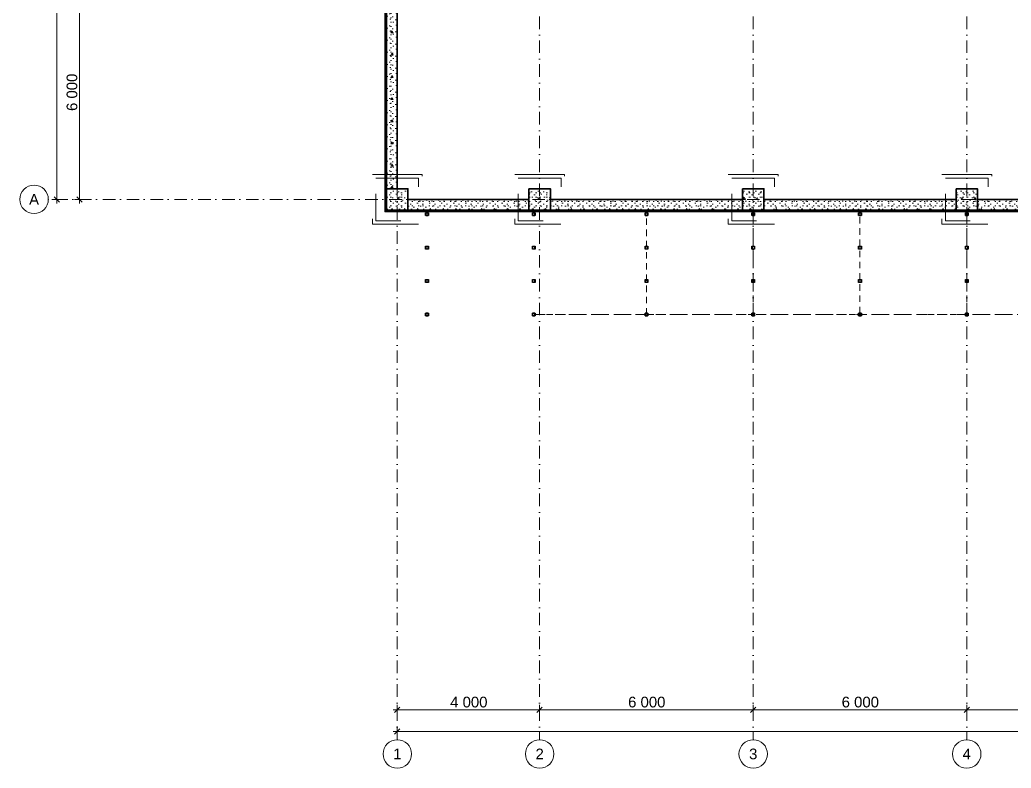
# Model space of a CAD drawing. Header units: millimetres. Extents: x -10605 to 101260, y -15987 to 46355.
# Drawn here: x -10605 to 17248, y -15987 to 5047 of the extents above; entities that cross this region are included whole.
import ezdxf
from ezdxf.enums import TextEntityAlignment as Align

# ---------------------------------------------------------------- set-up
doc = ezdxf.new("R2010")
doc.units = ezdxf.units.MM
doc.header["$MEASUREMENT"] = 0
for name, pattern in [('Dashed', [2903.22, 1451.61, -1451.61]), ('Dot & Dashed', [670.277762, 352.777767, -176.388884, 0, -141.111112]), ('thk_line_type', [315, 180, -135]), ('Штриховая (2)', [564.444447, 282.222223, -282.222223])]:
    doc.linetypes.add(name, pattern=pattern)
for name, color, linetype in [('Металлический каркас здания', 7, 'Continuous'), ('Оси', 7, 'Continuous'), ('Стены', 7, 'Continuous')]:
    doc.layers.add(name, color=color, linetype=linetype)
for name, color, linetype, lineweight in [('Металлический каркас здания_Ном._пера__91', 255, 'Continuous', 0), ('Металлический каркас здания_Ном._пера__98', 7, 'Continuous', 25), ('Оси_Ном._пера__200', 7, 'Continuous', 0), ('Оси_Ном._пера__97', 7, 'Continuous', 35), ('Оси_Ном._пера__99', 7, 'Continuous', 15), ('Стены _Ном._пера__200', 7, 'Continuous', 0), ('Стены _Ном._пера__97', 7, 'Continuous', 35), ('Стены _Ном._пера__99', 7, 'Continuous', 15)]:
    doc.layers.add(name, color=color, linetype=linetype, lineweight=lineweight)
doc.layers.add('Стены _Ном._пера__2', color=7, linetype='Continuous', lineweight=0, true_color=0xc2747474)
doc.styles.add('РЎР“Р•РќР•Р\xa0РР\xa0_РЎРўРР›Р¬_1', font='arial.ttf')
doc.dimstyles.new('СГЕНЕРИР_СТИЛЬ__1', dxfattribs={"dimtxt": 300, "dimasz": 142.5, "dimexe": 0.18, "dimexo": 0.0625, "dimgap": 0.09, "dimtad": 1, "dimtih": 1, "dimtoh": 1, "dimdec": 4, "dimzin": 0, "dimdsep": 46, "dimtxsty": 'РЎР“Р•РќР•Р\xa0РР\xa0_РЎРўРР›Р¬_1', "dimblk": 'ARROWHEAD_6', "dimblk1": 'ARROWHEAD_6', "dimblk2": 'ARROWHEAD_6', "dimcen": 0.09, "dimse1": 1, "dimse2": 1, "dimadec": 0, "dimazin": 0, "dimtfac": 1, "dimtdec": 4, "dimtmove": 0, "dimatfit": 3, "dimfxl": 1, "dimtolj": 1, "dimtzin": 0, "dimarcsym": 0})
doc.dimstyles.new('СГЕНЕРИР_СТИЛЬ__2', dxfattribs={"dimtxt": 300, "dimasz": 142.5, "dimexe": 0.18, "dimexo": 0.0625, "dimgap": 0.09, "dimtad": 1, "dimdec": 4, "dimzin": 0, "dimdsep": 46, "dimtxsty": 'РЎР“Р•РќР•Р\xa0РР\xa0_РЎРўРР›Р¬_1', "dimblk": 'ARROWHEAD_6', "dimblk1": 'ARROWHEAD_6', "dimblk2": 'ARROWHEAD_6', "dimcen": 0.09, "dimse1": 1, "dimse2": 1, "dimadec": 0, "dimazin": 0, "dimtfac": 1, "dimtdec": 4, "dimtmove": 0, "dimatfit": 3, "dimfxl": 1, "dimtolj": 1, "dimtzin": 0, "dimarcsym": 0})
pattern_1 = [(0, (0, 0), (0, 623.538), [60, -300]), (0, (180, 311.8), (0, 623.538), [60, -300]), (60, (0, 0), (-540, 311.769), [60, -300]), (60, (360, 0), (-540, 311.769), [60, -300]), (120, (60, 0), (540, 311.769), [60, -300]), (120, (420, 0), (540, 311.769), [60, -300]), (0, (0, 60), (0, 120), [0, -120, 0, -180]), (45, (60, 60), (-84.8528, 84.8528), [0, -90, 0, -150])]

# ---------------------------------------------------------------- blocks, each defined once
blk = doc.blocks.new('Колонна SHS ГК 27')
at = {"layer": 'Металлический каркас здания_Ном._пера__98', "linetype": 'Continuous', "lineweight": 0, "true_color": 0xffffff}
h = blk.add_hatch(dxfattribs=at)
h.set_pattern_fill('Barabбs_tйglakц_бllу', style=0, pattern_type=2)
h.set_pattern_definition([(90, (0, 0), (-60, 0), [])])
h.paths.add_polyline_path([(-40, -40), (40, -40), (40, 40), (-40, 40)])
h.paths.add_polyline_path([(-33.7, -33.7), (-33.7, 33.7), (33.7, 33.7), (33.7, -33.7)], flags=0)
at = {"layer": 'Металлический каркас здания_Ном._пера__98', "color": 7, "linetype": 'Continuous', "lineweight": 25}
for p, q in [((40, 40), (-40, 40)), ((-40, 40), (-40, -40)), ((-33.7, -33.7), (-33.7, 33.7)), ((-33.7, 33.7), (33.7, 33.7)), ((33.7, 33.7), (33.7, -33.7)), ((40, -40), (40, 40)), ((-40, -40), (40, -40)), ((33.7, -33.7), (-33.7, -33.7))]:
    blk.add_line(p, q, dxfattribs=at)
blk = doc.blocks.new('Перекрытие_75', base_point=(-700, 700))
at = {"layer": 'Стены _Ном._пера__200', "color": 7, "linetype": 'Dashed', "lineweight": 0, "flags": 128}
blk.add_lwpolyline([(-700, 700), (700, 700), (700, -700), (-700, -700)], close=True, dxfattribs=at)
blk = doc.blocks.new('Перекрытие_76', base_point=(-600, 600))
at = {"layer": 'Стены _Ном._пера__200', "color": 7, "linetype": 'Dashed', "lineweight": 0, "flags": 128}
blk.add_lwpolyline([(-600, 600), (600, 600), (600, -600), (-600, -600)], close=True, dxfattribs=at)
blk = doc.blocks.new('Перекрытие_77', base_point=(3300, 700))
at = {"layer": 'Стены _Ном._пера__200', "color": 7, "linetype": 'Dashed', "lineweight": 0, "flags": 128}
blk.add_lwpolyline([(3300, 700), (4700, 700), (4700, -700), (3300, -700)], close=True, dxfattribs=at)
blk = doc.blocks.new('Перекрытие_78', base_point=(3400, 600))
at = {"layer": 'Стены _Ном._пера__200', "color": 7, "linetype": 'Dashed', "lineweight": 0, "flags": 128}
blk.add_lwpolyline([(3400, 600), (4600, 600), (4600, -600), (3400, -600)], close=True, dxfattribs=at)
blk = doc.blocks.new('Перекрытие_107', base_point=(15300, 700))
at = {"layer": 'Стены _Ном._пера__200', "color": 7, "linetype": 'Dashed', "lineweight": 0, "flags": 128}
blk.add_lwpolyline([(15300, 700), (16700, 700), (16700, -700), (15300, -700)], close=True, dxfattribs=at)
blk = doc.blocks.new('Перекрытие_108', base_point=(15400, 600))
at = {"layer": 'Стены _Ном._пера__200', "color": 7, "linetype": 'Dashed', "lineweight": 0, "flags": 128}
blk.add_lwpolyline([(15400, 600), (16600, 600), (16600, -600), (15400, -600)], close=True, dxfattribs=at)
blk = doc.blocks.new('Перекрытие_109', base_point=(9300, 700))
at = {"layer": 'Стены _Ном._пера__200', "color": 7, "linetype": 'Dashed', "lineweight": 0, "flags": 128}
blk.add_lwpolyline([(9300, 700), (10700, 700), (10700, -700), (9300, -700)], close=True, dxfattribs=at)
blk = doc.blocks.new('Перекрытие_110', base_point=(9400, 600))
at = {"layer": 'Стены _Ном._пера__200', "color": 7, "linetype": 'Dashed', "lineweight": 0, "flags": 128}
blk.add_lwpolyline([(9400, 600), (10600, 600), (10600, -600), (9400, -600)], close=True, dxfattribs=at)
blk = doc.blocks.new('Стена_1', base_point=(-225, -225))
at = {"layer": 'Стены', "linetype": 'Continuous', "lineweight": 0, "true_color": 0xffffff}
for points in [[(-328, -328), (-334, -328), (-334, -334)], [(-328, -328), (-334, -334), (-328, -334)], [(-328, -334), (98329, -334), (98329, -328), (-328, -328)]]:
    blk.add_hatch(color=7, dxfattribs=at).paths.add_polyline_path(points)
at = {"layer": 'Стены _Ном._пера__200', "color": 7, "linetype": 'Continuous', "lineweight": 0}
for p, q in [((-334, -328), (-334, -334)), ((-334, -334), (-328, -334)), ((-328, -334), (98329, -334))]:
    blk.add_line(p, q, dxfattribs=at)
at = {"layer": 'Стены _Ном._пера__200', "color": 7, "linetype": 'Continuous', "lineweight": 0, "flags": 128}
blk.add_lwpolyline([(98329, -328), (-328, -328)], dxfattribs=at)
at = {"layer": 'Стены _Ном._пера__99', "color": 7, "linetype": 'Continuous', "lineweight": 15}
for p, q in [((-336, -336), (-334, -336)), ((-334, -336), (98335, -336))]:
    blk.add_line(p, q, dxfattribs=at)
at = {"layer": 'Стены _Ном._пера__99', "color": 7, "linetype": 'Continuous', "lineweight": 15, "flags": 128}
for points in [[(-346, -346), (-346, -336)], [(-346, -346), (98346, -346)]]:
    blk.add_lwpolyline(points, dxfattribs=at)
blk = doc.blocks.new('Стена_4', base_point=(-225, 40225))
at = {"layer": 'Стены', "linetype": 'Continuous', "lineweight": 0, "true_color": 0xffffff}
blk.add_hatch(color=7, dxfattribs=at).paths.add_polyline_path([(-334, 40329), (-334, -328), (-328, -328), (-328, 40329)])
at = {"layer": 'Стены _Ном._пера__200', "color": 7, "linetype": 'Continuous', "lineweight": 0}
for p, q in [((-334, 40329), (-334, -328)), ((-334, -328), (-334, -334))]:
    blk.add_line(p, q, dxfattribs=at)
at = {"layer": 'Стены _Ном._пера__200', "color": 7, "linetype": 'Continuous', "lineweight": 0, "flags": 128}
blk.add_lwpolyline([(-328, -328), (-328, 40329)], dxfattribs=at)
at = {"layer": 'Стены _Ном._пера__99', "color": 7, "linetype": 'Continuous', "lineweight": 15}
for p, q in [((-336, 40335), (-336, -334)), ((-336, -334), (-336, -336))]:
    blk.add_line(p, q, dxfattribs=at)
at = {"layer": 'Стены _Ном._пера__99', "color": 7, "linetype": 'Continuous', "lineweight": 15, "flags": 128}
blk.add_lwpolyline([(-346, 40337), (-346, -336)], dxfattribs=at)
blk = doc.blocks.new('Стена_21', base_point=(-300, 11700))
at = {"layer": 'Стены _Ном._пера__2', "linetype": 'Continuous', "lineweight": 0, "true_color": 0x747474}
h = blk.add_hatch(dxfattribs=at)
h.set_pattern_fill('бетон_строительный__2_', color=8, style=0, pattern_type=2)
h.set_pattern_definition(pattern_1)
h.paths.add_polyline_path([(0, 11700), (-300, 11700), (-300, 6300), (0, 6300)])
h = blk.add_hatch(dxfattribs=at)
h.set_pattern_fill('бетон_строительный__2_', color=8, style=0, pattern_type=2)
h.set_pattern_definition(pattern_1)
h.paths.add_polyline_path([(-300, 300), (0, 300), (0, 5700), (-300, 5700)])
at = {"layer": 'Стены _Ном._пера__97', "color": 7, "linetype": 'Continuous', "lineweight": 35, "flags": 128}
for points in [[(-300, 11700), (-300, 6300)], [(0, 6300), (0, 11700)], [(-300, 5700), (-300, 300)], [(0, 300), (0, 5700)]]:
    blk.add_lwpolyline(points, dxfattribs=at)
blk = doc.blocks.new('Стена_22', base_point=(-300, -300))
at = {"layer": 'Стены _Ном._пера__2', "linetype": 'Continuous', "lineweight": 0, "true_color": 0x747474}
h = blk.add_hatch(dxfattribs=at)
h.set_pattern_fill('бетон_строительный__2_', color=8, style=0, pattern_type=2)
h.set_pattern_definition(pattern_1)
h.paths.add_polyline_path([(9700, 0), (4300, 0), (4300, -300), (9700, -300)])
h = blk.add_hatch(dxfattribs=at)
h.set_pattern_fill('бетон_строительный__2_', color=8, style=0, pattern_type=2)
h.set_pattern_definition(pattern_1)
h.paths.add_polyline_path([(300, -300), (3700, -300), (3700, 0), (300, 0)])
h = blk.add_hatch(dxfattribs=at)
h.set_pattern_fill('бетон_строительный__2_', color=8, style=0, pattern_type=2)
h.set_pattern_definition(pattern_1)
h.paths.add_polyline_path([(10300, -300), (15700, -300), (15700, 0), (10300, 0)])
h = blk.add_hatch(dxfattribs=at)
h.set_pattern_fill('бетон_строительный__2_', color=8, style=0, pattern_type=2)
h.set_pattern_definition(pattern_1)
h.paths.add_polyline_path([(16300, 0), (16300, -300), (21700, -300), (21700, 0)])
at = {"layer": 'Стены _Ном._пера__97', "color": 7, "linetype": 'Continuous', "lineweight": 35, "flags": 128}
for points in [[(3700, 0), (300, 0)], [(9700, 0), (4300, 0)], [(15700, 0), (10300, 0)], [(21700, 0), (16300, 0)], [(300, -300), (3700, -300)], [(4300, -300), (9700, -300)], [(10300, -300), (15700, -300)], [(16300, -300), (21700, -300)]]:
    blk.add_lwpolyline(points, dxfattribs=at)
blk = doc.blocks.new('Колонна_37', base_point=(0, 0))
at = {"layer": 'Стены', "linetype": 'Continuous', "lineweight": 0, "true_color": 0x000000}
h = blk.add_hatch(dxfattribs=at)
h.set_pattern_fill('бетон_строительный__2_', color=18, style=0, pattern_type=2)
h.set_pattern_definition(pattern_1)
h.paths.add_polyline_path([(-300, 300), (-300, -300), (300, -300), (300, 300)])
at = {"layer": 'Стены _Ном._пера__97', "color": 7, "linetype": 'Continuous', "lineweight": 35, "flags": 128}
blk.add_lwpolyline([(-300, 300), (-300, -300), (300, -300), (300, 300)], close=True, dxfattribs=at)
blk = doc.blocks.new('Колонна_38', base_point=(4000, 0))
at = {"layer": 'Стены', "linetype": 'Continuous', "lineweight": 0, "true_color": 0x000000}
h = blk.add_hatch(dxfattribs=at)
h.set_pattern_fill('бетон_строительный__2_', color=18, style=0, pattern_type=2)
h.set_pattern_definition(pattern_1)
h.paths.add_polyline_path([(3700, 300), (3700, -300), (4300, -300), (4300, 300)])
at = {"layer": 'Стены _Ном._пера__97', "color": 7, "linetype": 'Continuous', "lineweight": 35, "flags": 128}
blk.add_lwpolyline([(3700, 300), (3700, -300), (4300, -300), (4300, 300)], close=True, dxfattribs=at)
blk = doc.blocks.new('Колонна_53', base_point=(16000, 0))
at = {"layer": 'Стены', "linetype": 'Continuous', "lineweight": 0, "true_color": 0x000000}
h = blk.add_hatch(dxfattribs=at)
h.set_pattern_fill('бетон_строительный__2_', color=18, style=0, pattern_type=2)
h.set_pattern_definition(pattern_1)
h.paths.add_polyline_path([(15700, 300), (15700, -300), (16300, -300), (16300, 300)])
at = {"layer": 'Стены _Ном._пера__97', "color": 7, "linetype": 'Continuous', "lineweight": 35, "flags": 128}
blk.add_lwpolyline([(15700, 300), (15700, -300), (16300, -300), (16300, 300)], close=True, dxfattribs=at)
blk = doc.blocks.new('Колонна_54', base_point=(10000, 0))
at = {"layer": 'Стены', "linetype": 'Continuous', "lineweight": 0, "true_color": 0x000000}
h = blk.add_hatch(dxfattribs=at)
h.set_pattern_fill('бетон_строительный__2_', color=18, style=0, pattern_type=2)
h.set_pattern_definition(pattern_1)
h.paths.add_polyline_path([(9700, 300), (9700, -300), (10300, -300), (10300, 300)])
at = {"layer": 'Стены _Ном._пера__97', "color": 7, "linetype": 'Continuous', "lineweight": 35, "flags": 128}
blk.add_lwpolyline([(9700, 300), (9700, -300), (10300, -300), (10300, 300)], close=True, dxfattribs=at)
blk = doc.blocks.new('Стандартный Маркер Сетки')
at = {"layer": 'Оси_Ном._пера__200', "color": 7, "linetype": 'Dot & Dashed', "lineweight": 0}
for p in [(0, 0), (107805, 0)]:
    blk.add_line(p, (107805, 0), dxfattribs=at)
blk.add_point((107805, 0), dxfattribs=at)
blk.add_point((107805, 0), dxfattribs=at)
at = {"layer": 'Оси_Ном._пера__99', "color": 7, "linetype": 'Continuous', "lineweight": 15}
blk.add_circle((108205, 0), 400, dxfattribs=at)
at = {"layer": 'Оси_Ном._пера__200', "color": 7, "lineweight": 0, "style": 'РЎР“Р•РќР•Р\xa0РР\xa0_РЎРўРР›Р¬_1'}
blk.add_attdef('AC_MarkerText_1', text='', height=300, dxfattribs=at).set_placement((108205, 150), align=Align.TOP_CENTER)
blk = doc.blocks.new('Балка - Швеллер ПП 27')
at = {"layer": 'Металлический каркас здания_Ном._пера__91', "color": 255, "linetype": 'thk_line_type', "lineweight": 0}
blk.add_line((0, 0), (2860, 0), dxfattribs=at)
blk = doc.blocks.new('Балка - Швеллер ПП 27_2')
at = {"layer": 'Металлический каркас здания_Ном._пера__91', "color": 255, "linetype": 'Штриховая (2)', "lineweight": 0}
blk.add_line((0, 0), (90250, 0), dxfattribs=at)
blk = doc.blocks.new('Балка - Швеллер ПП 27_3')
at = {"layer": 'Металлический каркас здания_Ном._пера__91', "color": 255, "linetype": 'thk_line_type', "lineweight": 0}
blk.add_line((0, 0), (2822, 0), dxfattribs=at)
blk = doc.blocks.new('Балка - Швеллер ПП 27_4')
at = {"layer": 'Металлический каркас здания_Ном._пера__91', "color": 255, "linetype": 'thk_line_type', "lineweight": 0}
blk.add_line((0, 0), (90250, 0), dxfattribs=at)
blk = doc.blocks.new('*D884')
at = {"layer": 'Оси_Ном._пера__200', "color": 7, "linetype": 'Continuous', "lineweight": 0}
for p, q in [((-113, -14956), (0, -14956)), ((0, -15097), (0, -14816)), ((0, -14956), (98000, -14956)), ((98000, -15097), (98000, -14816)), ((98000, -14956), (98113, -14956))]:
    blk.add_line(p, q, dxfattribs=at)
at = {"layer": 'Оси_Ном._пера__97', "color": 7, "linetype": 'Continuous', "lineweight": 35}
for p, q in [((75, -14881), (-75, -15031)), ((97925, -15031), (98075, -14881))]:
    blk.add_line(p, q, dxfattribs=at)
at = {"layer": 'Оси_Ном._пера__200', "color": 7, "lineweight": 0, "insert": (48371, -14896), "char_height": 300, "attachment_point": 7, "style": 'РЎР“Р•РќР•Р\xa0РР\xa0_РЎРўРР›Р¬_1'}
blk.add_mtext('\\A1;{\\pql;\\fArial|b0|i0|c204|p0;\\W1.000000;98\xa0000}', dxfattribs=at)
blk = doc.blocks.new('ARROWHEAD_6')
at = {"color": 0, "linetype": 'Continuous', "lineweight": 0}
for p, q in [((0, 0), (-1, 0)), ((-0.5, -0.5), (0.5, 0.5))]:
    blk.add_line(p, q, dxfattribs=at)
blk = doc.blocks.new('*D886')
at = {"layer": 'Оси_Ном._пера__200', "color": 7, "linetype": 'Continuous', "lineweight": 0}
for p, q in [((-9563, 40000), (-9563, 40113)), ((-9422, 40000), (-9703, 40000)), ((-9563, 0), (-9563, 40000)), ((-9422, 0), (-9703, 0)), ((-9563, -112), (-9563, 0))]:
    blk.add_line(p, q, dxfattribs=at)
at = {"layer": 'Оси_Ном._пера__97', "color": 7, "linetype": 'Continuous', "lineweight": 35}
for p, q in [((-9488, 39925), (-9638, 40075)), ((-9638, 75), (-9488, -75))]:
    blk.add_line(p, q, dxfattribs=at)
at = {"layer": 'Оси_Ном._пера__200', "color": 7, "lineweight": 0, "insert": (-9623, 19371), "char_height": 300, "attachment_point": 7, "rotation": 90, "style": 'РЎР“Р•РќР•Р\xa0РР\xa0_РЎРўРР›Р¬_1'}
blk.add_mtext('\\A1;{\\pql;\\fArial|b0|i0|c204|p0;\\W1.000000;40\xa0000}', dxfattribs=at)
blk = doc.blocks.new('*D887')
at = {"layer": 'Оси_Ном._пера__200', "color": 7, "linetype": 'Continuous', "lineweight": 0}
for p, q in [((-8927, 6000), (-8927, 12000)), ((-8787, 6000), (-9068, 6000)), ((-8927, 0), (-8927, 6000)), ((-8787, 0), (-9068, 0)), ((-8927, -112), (-8927, 0))]:
    blk.add_line(p, q, dxfattribs=at)
at = {"layer": 'Оси_Ном._пера__97', "color": 7, "linetype": 'Continuous', "lineweight": 35}
for p, q in [((-9002, 6075), (-8852, 5925)), ((-9002, 75), (-8852, -75))]:
    blk.add_line(p, q, dxfattribs=at)
at = {"layer": 'Оси_Ном._пера__200', "color": 7, "lineweight": 0, "insert": (-8987, 2485), "char_height": 300, "attachment_point": 7, "rotation": 90, "style": 'РЎР“Р•РќР•Р\xa0РР\xa0_РЎРўРР›Р¬_1'}
blk.add_mtext('\\A1;{\\pql;\\fArial|b0|i0|c204|p0;\\W1.000000;6\xa0000}', dxfattribs=at)
blk = doc.blocks.new('*D894')
at = {"layer": 'Оси_Ном._пера__200', "color": 7, "linetype": 'Continuous', "lineweight": 0}
for p, q in [((0, -14484), (0, -14203)), ((4000, -14484), (4000, -14203)), ((-113, -14343), (0, -14343)), ((0, -14343), (4000, -14343))]:
    blk.add_line(p, q, dxfattribs=at)
at = {"layer": 'Оси_Ном._пера__97', "color": 7, "linetype": 'Continuous', "lineweight": 35}
for p, q in [((75, -14268), (-75, -14418)), ((4075, -14268), (3925, -14418))]:
    blk.add_line(p, q, dxfattribs=at)
at = {"layer": 'Оси_Ном._пера__200', "color": 7, "lineweight": 0, "insert": (1485, -14283), "char_height": 300, "attachment_point": 7, "style": 'РЎР“Р•РќР•Р\xa0РР\xa0_РЎРўРР›Р¬_1'}
blk.add_mtext('\\A1;{\\pql;\\fArial|b0|i0|c204|p0;\\W1.000000;4\xa0000}', dxfattribs=at)
blk = doc.blocks.new('*D895')
at = {"layer": 'Оси_Ном._пера__200', "color": 7, "linetype": 'Continuous', "lineweight": 0}
for p, q in [((4000, -14484), (4000, -14203)), ((10000, -14484), (10000, -14203)), ((4000, -14343), (10000, -14343))]:
    blk.add_line(p, q, dxfattribs=at)
at = {"layer": 'Оси_Ном._пера__97', "color": 7, "linetype": 'Continuous', "lineweight": 35}
for p, q in [((4075, -14268), (3925, -14418)), ((10075, -14268), (9925, -14418))]:
    blk.add_line(p, q, dxfattribs=at)
at = {"layer": 'Оси_Ном._пера__200', "color": 7, "lineweight": 0, "insert": (6485, -14283), "char_height": 300, "attachment_point": 7, "style": 'РЎР“Р•РќР•Р\xa0РР\xa0_РЎРўРР›Р¬_1'}
blk.add_mtext('\\A1;{\\pql;\\fArial|b0|i0|c204|p0;\\W1.000000;6\xa0000}', dxfattribs=at)
blk = doc.blocks.new('*D896')
at = {"layer": 'Оси_Ном._пера__200', "color": 7, "linetype": 'Continuous', "lineweight": 0}
for p, q in [((10000, -14484), (10000, -14203)), ((16000, -14484), (16000, -14203)), ((10000, -14343), (16000, -14343))]:
    blk.add_line(p, q, dxfattribs=at)
at = {"layer": 'Оси_Ном._пера__97', "color": 7, "linetype": 'Continuous', "lineweight": 35}
for p, q in [((10075, -14268), (9925, -14418)), ((16075, -14268), (15925, -14418))]:
    blk.add_line(p, q, dxfattribs=at)
at = {"layer": 'Оси_Ном._пера__200', "color": 7, "lineweight": 0, "insert": (12485, -14283), "char_height": 300, "attachment_point": 7, "style": 'РЎР“Р•РќР•Р\xa0РР\xa0_РЎРўРР›Р¬_1'}
blk.add_mtext('\\A1;{\\pql;\\fArial|b0|i0|c204|p0;\\W1.000000;6\xa0000}', dxfattribs=at)
blk = doc.blocks.new('*D897')
at = {"layer": 'Оси_Ном._пера__200', "color": 7, "linetype": 'Continuous', "lineweight": 0}
for p, q in [((16000, -14484), (16000, -14203)), ((22000, -14484), (22000, -14203)), ((16000, -14343), (22000, -14343))]:
    blk.add_line(p, q, dxfattribs=at)
at = {"layer": 'Оси_Ном._пера__97', "color": 7, "linetype": 'Continuous', "lineweight": 35}
for p, q in [((16075, -14268), (15925, -14418)), ((22075, -14268), (21925, -14418))]:
    blk.add_line(p, q, dxfattribs=at)
at = {"layer": 'Оси_Ном._пера__200', "color": 7, "lineweight": 0, "insert": (18485, -14283), "char_height": 300, "attachment_point": 7, "style": 'РЎР“Р•РќР•Р\xa0РР\xa0_РЎРўРР›Р¬_1'}
blk.add_mtext('\\A1;{\\pql;\\fArial|b0|i0|c204|p0;\\W1.000000;6\xa0000}', dxfattribs=at)
blk = doc.blocks.new('Стандартный Маркер Сетки_4')
at = {"layer": 'Оси_Ном._пера__200', "color": 7, "linetype": 'Dot & Dashed', "lineweight": 0}
for p in [(0, 0), (55187, 0)]:
    blk.add_line(p, (55187, 0), dxfattribs=at)
blk.add_point((55187, 0), dxfattribs=at)
blk.add_point((55187, 0), dxfattribs=at)
at = {"layer": 'Оси_Ном._пера__99', "color": 7, "linetype": 'Continuous', "lineweight": 15}
blk.add_circle((55587, 0), 400, dxfattribs=at)
at = {"layer": 'Оси_Ном._пера__200', "color": 7, "lineweight": 0, "style": 'РЎР“Р•РќР•Р\xa0РР\xa0_РЎРўРР›Р¬_1'}
blk.add_attdef('AC_MarkerText_1', text='', height=300, rotation=90, dxfattribs=at).set_placement((55368, -69), align=Align.TOP_CENTER)

msp = doc.modelspace()

# ---------------------------------------------------------------- block references
at = {"layer": 'Металлический каркас здания', "color": 7, "linetype": 'Continuous', "lineweight": 9, "xscale": -1, "zscale": 1000, "rotation": 270}
for name, p in [('Балка - Швеллер ПП 27', (7000.00007, -3234.99325)), ('Балка - Швеллер ПП 27_3', (10000.00007, -3197.49325)), ('Балка - Швеллер ПП 27_3', (13000.00007, -3197.49325)), ('Балка - Швеллер ПП 27_3', (16000.00007, -3197.49325))]:
    msp.add_blockref(name, p, dxfattribs=at)
at = {"layer": 'Металлический каркас здания', "color": 7, "linetype": 'Continuous', "lineweight": 9, "zscale": 1000}
for name, p in [('Балка - Швеллер ПП 27_4', (3875, -3234.99325)), ('Балка - Швеллер ПП 27_2', (3875, -3237.49325))]:
    msp.add_blockref(name, p, dxfattribs=at)
at = {"layer": 'Металлический каркас здания_Ном._пера__98', "color": 7, "linetype": 'Continuous', "lineweight": 25, "xscale": -1, "zscale": 1000}
for p in [(835, -415), (835, -1354.99775), (835, -2294.9955), (835, -3234.99325)]:
    msp.add_blockref('Колонна SHS ГК 27', p, dxfattribs=at)
for p, rotation in [((3835, -415), 90), ((7000.00007, -415), 89.99999999999999), ((10000.00007, -415), 89.99999999999999), ((13000.00007, -415), 89.99999999999999), ((16000.00007, -415), 89.99999999999999), ((3835, -1354.99775), 90), ((7000.00007, -1354.99775), 89.99999999999999), ((10000.00007, -1354.99775), 89.99999999999999), ((13000.00007, -1354.99775), 89.99999999999999), ((16000.00007, -1354.99775), 89.99999999999999), ((3835, -2294.9955), 90), ((7000.00007, -2294.9955), 89.99999999999999), ((10000.00007, -2294.9955), 89.99999999999999), ((13000.00007, -2294.9955), 89.99999999999999), ((16000.00007, -2294.9955), 89.99999999999999), ((3835, -3234.99325), 90), ((7000.00007, -3234.99325), 89.99999999999999), ((10000.00007, -3234.99325), 89.99999999999999), ((13000.00007, -3234.99325), 89.99999999999999), ((16000.00007, -3234.99325), 89.99999999999999)]:
    msp.add_blockref('Колонна SHS ГК 27', p, dxfattribs=dict(at, rotation=rotation))
at = {"layer": 'Оси', "color": 8, "linetype": 'Continuous', "lineweight": 0, "true_color": 0x747474}
ref = msp.add_blockref('Стандартный Маркер Сетки_4', (0, 40000.00005), dxfattribs=dict(at, zscale=1000, rotation=270))
ref.add_attrib('AC_MarkerText_1', '1', dxfattribs={"layer": 'Оси_Ном._пера__200', "color": 7, "lineweight": 0, "height": 300, "rotation": 360, "style": 'РЎР“Р•РќР•Р\xa0РР\xa0_РЎРўРР›Р¬_1'}).set_placement((0, -15437.02339), align=Align.TOP_CENTER)
ref = msp.add_blockref('Стандартный Маркер Сетки_4', (4000, 40000.00005), dxfattribs=dict(at, zscale=1000, rotation=270))
ref.add_attrib('AC_MarkerText_1', '2', dxfattribs={"layer": 'Оси_Ном._пера__200', "color": 7, "lineweight": 0, "height": 300, "rotation": 360, "style": 'РЎР“Р•РќР•Р\xa0РР\xa0_РЎРўРР›Р¬_1'}).set_placement((4000, -15437.02339), align=Align.TOP_CENTER)
ref = msp.add_blockref('Стандартный Маркер Сетки_4', (10000, 40000.00005), dxfattribs=dict(at, zscale=1000, rotation=270))
ref.add_attrib('AC_MarkerText_1', '3', dxfattribs={"layer": 'Оси_Ном._пера__200', "color": 7, "lineweight": 0, "height": 300, "rotation": 360, "style": 'РЎР“Р•РќР•Р\xa0РР\xa0_РЎРўРР›Р¬_1'}).set_placement((10000, -15437.02339), align=Align.TOP_CENTER)
ref = msp.add_blockref('Стандартный Маркер Сетки_4', (16000.00006, 40000.00005), dxfattribs=dict(at, zscale=1000, rotation=270))
ref.add_attrib('AC_MarkerText_1', '4', dxfattribs={"layer": 'Оси_Ном._пера__200', "color": 7, "lineweight": 0, "height": 300, "rotation": 360, "style": 'РЎР“Р•РќР•Р\xa0РР\xa0_РЎРўРР›Р¬_1'}).set_placement((16000.00006, -15437.02339), align=Align.TOP_CENTER)
ref = msp.add_blockref('Стандартный Маркер Сетки', (98000.00007, 0), dxfattribs=dict(at, xscale=-1, zscale=1000))
ref.add_attrib('AC_MarkerText_1', 'А', dxfattribs={"layer": 'Оси_Ном._пера__200', "color": 7, "lineweight": 0, "height": 300, "style": 'РЎР“Р•РќР•Р\xa0РР\xa0_РЎРўРР›Р¬_1'}).set_placement((-10205.44879, 149.99998), align=Align.TOP_CENTER)
at = {"layer": 'Стены', "color": 7, "lineweight": 35}
for name, p in [('Стена_4', (-224.59482, 40225.35464)), ('Стена_21', (-300, 11700)), ('Колонна_37', (0, 0)), ('Колонна_38', (4000, 0)), ('Колонна_54', (10000, 0)), ('Колонна_53', (16000, 0)), ('Стена_22', (-300, -300)), ('Стена_1', (-224.59482, -224.59461))]:
    msp.add_blockref(name, p, dxfattribs=at)
at = {"layer": 'Стены', "color": 7, "linetype": 'Dashed', "lineweight": 0}
for name, p in [('Перекрытие_75', (-700, 700)), ('Перекрытие_76', (-600, 600)), ('Перекрытие_77', (3300, 700)), ('Перекрытие_78', (3400, 600)), ('Перекрытие_109', (9300, 700)), ('Перекрытие_110', (9400, 600)), ('Перекрытие_107', (15300, 700)), ('Перекрытие_108', (15400, 600))]:
    msp.add_blockref(name, p, dxfattribs=at)

# ---------------------------------------------------------------- dimensions: what is measured, and where the dimension line sits
at = {"layer": 'Оси', "color": 7, "linetype": 'Continuous', "lineweight": 0}
for base, p1, p2, picture, middle in [((-9562.5944304257, 40000.0000478516), (-10205.4487926866, 0), (-10205.4487926866, 40000.0000478516), '*D886', (-9772.5944328098, 19999.5830456314)), ((-8927.25542, 6000), (-10205.44879, 0), (-10205.44879, 6000), '*D887', (-9137.25542, 2999.83803))]:
    dim = msp.add_linear_dim(base=base, p1=p1, p2=p2, angle=90, dimstyle='СГЕНЕРИР_СТИЛЬ__2', dxfattribs=at)
    dim.commit()
    dim.dimension.update_dxf_attribs({"geometry": picture, "text_midpoint": middle, "dimtype": 160, "text_rotation": 90})
for base, p1, p2, picture, middle in [((4000, -14343.14527), (0, -15587.02337), (4000, -15587.02337), '*D894', (1999.83803, -14133.14527)), ((10000, -14343.14527), (4000, -15587.02337), (10000, -15587.02337), '*D895', (6999.83803, -14133.14527)), ((16000.00006, -14343.14527), (10000, -15587.02337), (16000.00006, -15587.02337), '*D896', (12999.83806, -14133.14527)), ((22000, -14343.14527), (16000.00006, -15587.02337), (22000, -15587.02337), '*D897', (18999.83806, -14133.14527)), ((98000.0000716933, -14956.1916882334), (0, -15587.0233678859), (98000.0000716933, -15587.0233678859), '*D884', (48999.5830575523, -14746.1916858492))]:
    dim = msp.add_linear_dim(base=base, p1=p1, p2=p2, dimstyle='СГЕНЕРИР_СТИЛЬ__1', dxfattribs=at)
    dim.commit()
    dim.dimension.update_dxf_attribs({"geometry": picture, "text_midpoint": middle, "dimtype": 160})

doc.saveas('drawing.dxf')
